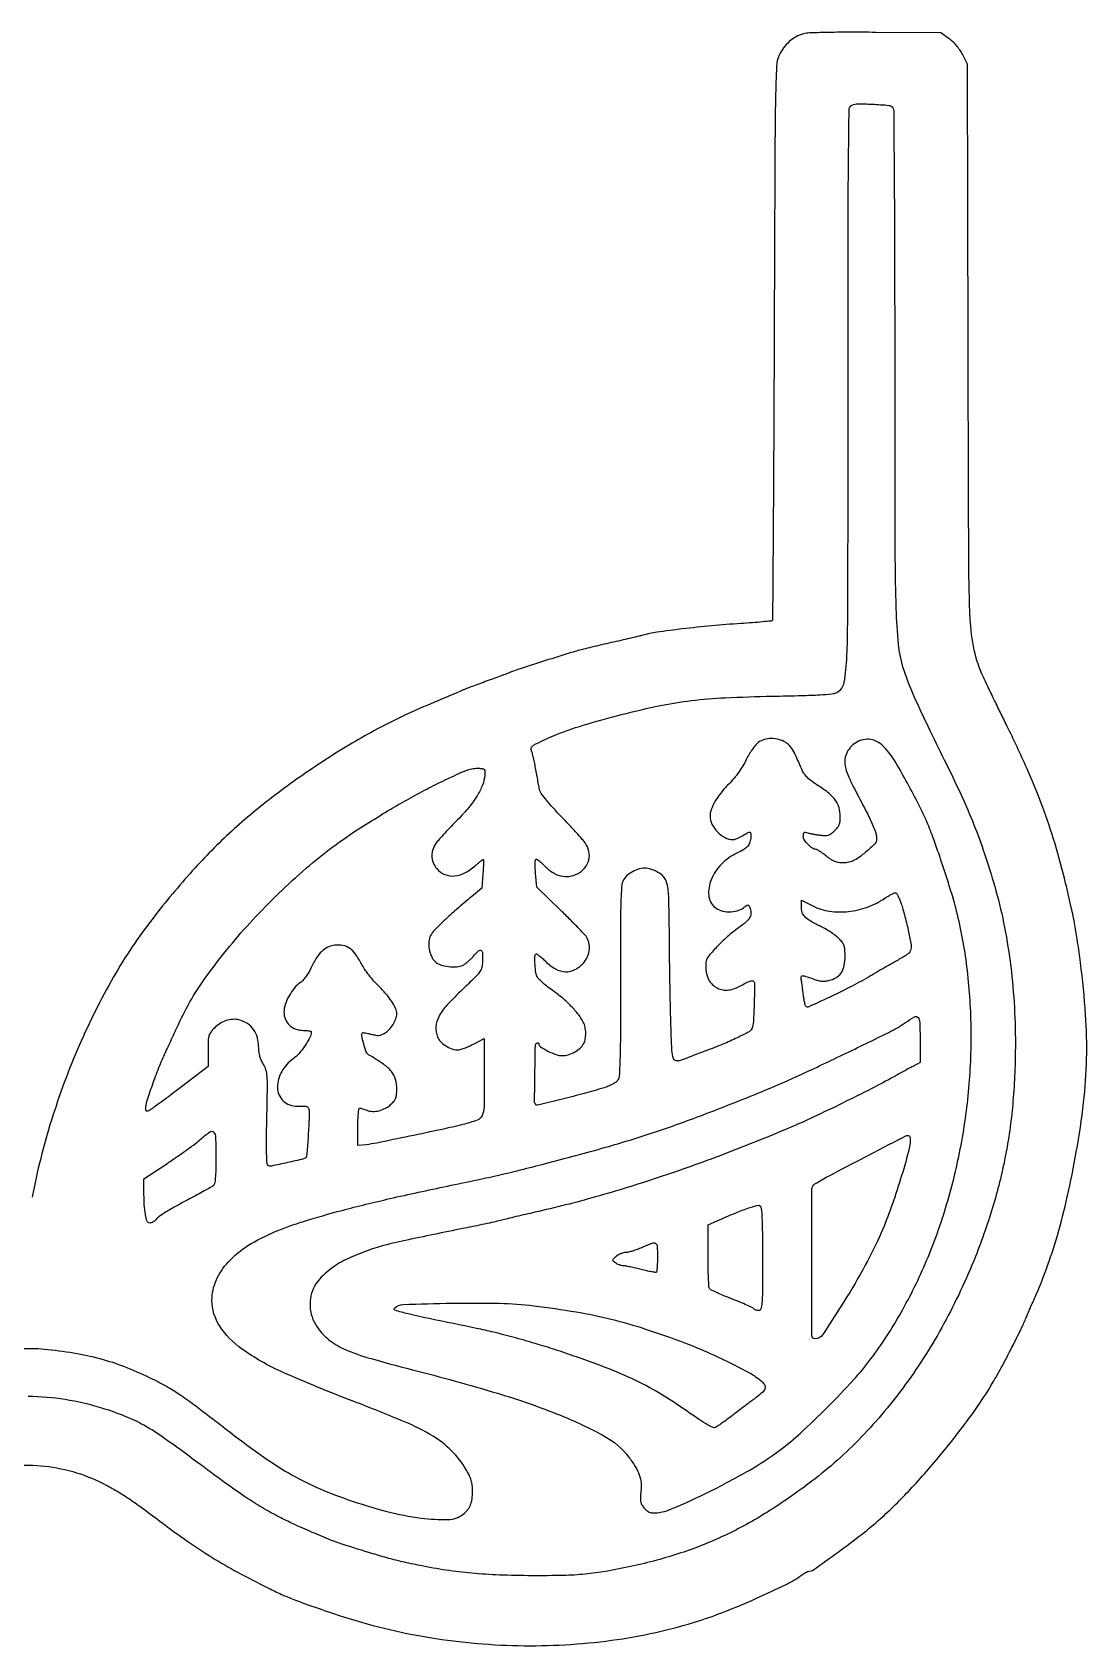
# Model space of a CAD drawing. Extents: x 39 to 1123, y 72 to 901.
# Drawn here: x 581 to 1123, y 72 to 901 of the extents above; entities that cross this region are included whole.
import ezdxf

# ---------------------------------------------------------------- set-up
doc = ezdxf.new("R2010")
doc.units = 0

msp = doc.modelspace()

# ---------------------------------------------------------------- linework, layer by layer
for points in [[(570.381811, 164.393362, -0.046646), (587.122642, 164.093233, -0.046996), (603.400789, 160.707431, -0.04815), (618.621086, 154.35794, -0.010678), (624.812861, 150.871687, -0.014279), (630.266309, 147.43199, -0.010589), (636.616004, 142.970898, -0.003146), (646.129902, 135.888608, 0.008746), (660.554339, 125.399838, 0.014597), (673.092816, 117.148538, 0.014562), (686.112776, 109.629384, 0.008652), (702.027117, 101.398882, 0.009319), (708.77995, 98.20861, 0.012646), (714.997615, 95.598675, 0.008892), (722.802655, 92.711062, 0.002292), (735.5, 88.333723, 0.039244), (782.064378, 76.495795, 0.037684), (830.547201, 71.867566, 0.038225), (878.464083, 74.581164, 0.043427), (923.340845, 84.606266, 0.017998), (936.811692, 89.410484, 0.009973), (952.901471, 96.184972, 0.009064), (967.83874, 103.154958, 0.041039), (976.094123, 108.067021, -0.010364), (977.180785, 108.80734, -0.013763), (978.200399, 109.432188, -0.011055), (979.067928, 109.906307, -0.120087), (979.452407, 110, 0.155382), (982.339843, 110.919511, 0.003141), (994.91718, 119.953361, 0.008212), (1007.208269, 129.211752, 0.016668), (1016.5, 136.964354, 0.023294), (1031.930371, 152.084782, 0.015055), (1048.40471, 170.9116, 0.015106), (1063.575718, 190.518311, 0.025173), (1074.979063, 208, 0.008838), (1079.181662, 215.513589, 0.004412), (1084.246854, 225.160765, 0.003893), (1088.922075, 234.43633, 0.019894), (1091.271608, 239.707472, -0.003992), (1092.055619, 241.628422, -0.00227), (1093.032977, 243.93993, -0.002267), (1094.038436, 246.259004, -0.003744), (1094.911186, 248.207472, 0.019123), (1101.79985, 264.948527, 0.017459), (1107.620622, 282.678769, 0.015717), (1112.693741, 302.475307, 0.010383), (1117.329169, 325.5, 0.015565), (1121.092819, 350.957626, 0.023359), (1122.639627, 373.359157, 0.02289), (1122.103224, 396.140217, 0.014159), (1119.492397, 422.797557, 0.004827), (1118.003622, 433.709453, 0.009935), (1116.586901, 442.211194, 0.009055), (1114.750013, 451.130759, 0.00336), (1111.854358, 463.614209, 0.014623), (1106.393987, 483.82333, 0.016004), (1099.905292, 503.071613, 0.015105), (1091.855438, 522.80325, 0.010636), (1081.671875, 544.5, -0.001221), (1078.329678, 551.285574, -0.001047), (1074.844225, 558.44375, -0.001055), (1071.705716, 564.95884, -0.003028), (1069.563614, 569.5, -0.055545), (1064.890039, 583.428847, -0.041661), (1062.79997, 599.48061, -0.010582), (1062.06712, 628.738142, -0.000393), (1061.726053, 739), (1061.390409, 884.5), (1058.775458, 889.558383, 0.030709), (1057.4095, 891.844831, 0.027197), (1055.721369, 894.045769, 0.027713), (1053.845527, 896.003311, 0.036286), (1051.917611, 897.558383), (1047.674714, 900.5), (1014.33656, 900.788329, 0.002345), (999.828587, 900.845773, 0.005021), (988.632359, 900.725166, 0.004164), (980.115345, 900.476902, 0.056451), (977.044672, 900.012029, 0.060093), (973.240841, 898.479155, 0.054981), (969.784335, 896.04804, 0.053384), (966.852115, 892.845167, 0.050346), (964.597796, 889.033035, 0.097309), (963.215101, 883.368679, 0.006942), (962.701457, 867.083514, 0.003348), (962.367641, 836.599902, 0.000187), (962, 741.83309, -0.000377), (961.766816, 687.08804, -0.000626), (961.477454, 640.905235, -0.000022), (961.16178, 599.159231, -0.196991), (960.923248, 598.589672, -0.17197), (960.393477, 598.337296, -0.001576), (955.985338, 597.891368, -0.005117), (950.876777, 597.443571, -0.003256), (944.923248, 597.022033, 0.00685), (929.885521, 595.84862, 0.006713), (914.784108, 594.257122, 0.00622), (901.665871, 592.530521, 0.032066), (894.5, 591.02252, -0.008891), (892.68398, 590.551563, -0.001203), (888.85625, 589.640949, -0.001387), (884.314393, 588.585266, -0.001168), (879.5, 587.492137, 0.001649), (874.502358, 586.352343, 0.001552), (869.409375, 585.156454, 0.001542), (864.901127, 584.068391, 0.005374), (862, 583.325597, 0.010119), (855.384222, 581.411472, 0.001763), (842.989462, 577.503868, 0.001127), (830.279822, 573.416096, 0.022977), (826.5, 571.996037, -0.011323), (825.226782, 571.483535, -0.001129), (822.15, 570.333222, -0.001421), (818.475661, 568.98082, -0.001128), (814.5, 567.540482, 0.001465), (810.52435, 566.097122, 0.001841), (806.85, 564.735589, 0.001469), (803.774944, 563.572914, 0.014562), (802.5, 563.043553, -0.004801), (801.152941, 562.453167, -0.000295), (797.121875, 560.735198, -0.000438), (792.316746, 558.695652, -0.000324), (787, 556.448513, 0.009496), (771.840034, 549.710781, 0.012145), (758.15873, 542.906773, 0.012358), (745.020043, 535.548786, 0.010463), (731.5, 527.144788, 0.017128), (705.168541, 508.689234, 0.024143), (683.135437, 490.36127, 0.02429), (663.071672, 470.083541, 0.017654), (642.713031, 445.726592, 0.035125), (622.396848, 415.4292, 0.027781), (604.70406, 380.156225, 0.026901), (590.467007, 341.820007, 0.027236), (580.496231, 302.33354, -0.047526)], [(575.596935, 224.57632, -0.032796), (588.547262, 224.069581, -0.017732), (603.716827, 221.929704, -0.024718), (617.077032, 218.871536, -0.025774), (629.62679, 214.629143, -0.022162), (642.338523, 208.924392, -0.01132), (650.571487, 204.54578, -0.021141), (656.992336, 200.576282, -0.013689), (664.642633, 195.07575, -0.002377), (678.755724, 184.224092, 0.009809), (697.780256, 170.040892, 0.023259), (712.604013, 160.444915, 0.027709), (726.570736, 153.304769, 0.021043), (742.575408, 147.002977, 0.019168), (762.949966, 140.818648, 0.031971), (780.537861, 137.391585, 0.037), (794.373802, 136.636, 0.159747), (802.045891, 139.317367, 0.060786), (804.285322, 141.508362, 0.068807), (805.823539, 144.089056, 0.062045), (806.708706, 147.212188, 0.038081), (807, 151.031335, 0.026083), (806.835902, 154.174849, 0.047868), (806.327002, 156.685679, 0.042751), (805.305598, 159.2349, 0.016799), (803.489162, 162.558828, 0.062739), (796.17385, 172.003219, 0.061201), (786.688157, 179.429071, 0.036444), (771.923592, 186.912062, 0.008007), (745.5, 197.472715, -0.0131), (709.269264, 212.382598, -0.051095), (688.256052, 224.377743, -0.09212), (676.986972, 236.086309, -0.146248), (673.009769, 249.311925, -0.104388), (675.14396, 259.507747, -0.082747), (681.32253, 268.948939, -0.06765), (691.514129, 277.379356, -0.040647), (705.5, 284.567655, -0.023448), (720.103287, 289.842449, -0.010301), (739.870607, 295.508118, -0.008649), (764.387814, 301.540044, -0.005032), (794, 307.971738, 0.001602), (809.508065, 311.228809, 0.003826), (820.994393, 313.771712, 0.004263), (831.675806, 316.318354, 0.002509), (844.401888, 319.535238, 0.00605), (875.379261, 327.932351, 0.011035), (900.417328, 335.64685, 0.010948), (925.2222, 344.500758, 0.005848), (955.5, 356.469214, 0.010559), (973.50321, 364.277939, 0.004354), (997.560655, 375.576566, 0.002967), (1020.936714, 386.975876, 0.035762), (1029.56399, 392.044026, -0.025707), (1034.185826, 394.885564, -0.356545), (1035.980842, 394.549358, -0.169605), (1036.871312, 392.216528, -0.007158), (1037, 383.227404), (1037, 371.454808), (1033.25, 369.483003, 0.002857), (1031.397463, 368.495358, 0.001103), (1028.839062, 367.105259, 0.001092), (1026.071906, 365.585958, 0.001349), (1023.5, 364.157474, -0.009328), (1012.233224, 358.132894, -0.004191), (997.224869, 350.622083, -0.004188), (982.107481, 343.37088, -0.00943), (970.5, 338.187183, -0.009244), (935.771894, 324.209044, -0.010907), (902.402434, 312.316312, -0.011484), (870.205036, 302.441723, -0.013145), (839, 294.529377, 0.001371), (834.193783, 293.430466, 0.001265), (829.2625, 292.275565, 0.001262), (824.873985, 291.224356, 0.004208), (822, 290.502601, -0.007557), (819.072109, 289.788125, -0.00208), (814.44375, 288.75278, -0.002101), (809.189058, 287.623373, -0.002193), (804, 286.554612, 0.001401), (774.036711, 280.432726, 0.013183), (761.246186, 277.428388, 0.026598), (752.251756, 274.544712, 0.016419), (742.001969, 270.256141, 0.034014), (737.515617, 267.822045, 0.027958), (733.082774, 264.650611, 0.028755), (729.217092, 261.160334, 0.048593), (726.468735, 257.774073, 0.07459), (724.226771, 252.959138, 0.068045), (723.402588, 247.542122, 0.067283), (724.061172, 242.045805, 0.069961), (726.154838, 237, 0.079593), (731.978945, 229.969999, 0.070543), (739.938884, 224.763587, 0.039291), (752.670081, 219.97383, 0.007944), (776, 213.632199, -0.010126), (819.809014, 201.518387, -0.023274), (852.092253, 190.223279, -0.029917), (874.91356, 179.397928, -0.104708), (887.179838, 168.824977, -0.024812), (890.612996, 163.818943, -0.052142), (892.650676, 159.571721, -0.062068), (893.556649, 155.504351, -0.052732), (893.511833, 151.101956, 0.014631), (893.236759, 147.921876, 0.058301), (893.352864, 145.971097, 0.079471), (893.892687, 144.418057, 0.043372), (895.000657, 142.726294, 0.04446), (895.982176, 141.684, 0.041421), (897.15483, 140.804028, 0.044117), (898.334424, 140.200684, 0.097706), (899.32258, 140.010824, 0.100044), (909.26323, 142.071429, 0.013385), (928.80344, 151.046943, 0.016559), (949.077866, 161.873425, 0.028868), (965, 172.334921, 0.02679), (975.530219, 181.071965, 0.009936), (989.412853, 194.427148, 0.00996), (1002.777456, 208.34926, 0.026149), (1011.617519, 219, 0.031685), (1027.263944, 243.03164, 0.028566), (1040.354891, 269.676963, 0.027696), (1050.682352, 298.489419, 0.025677), (1058.066384, 329, 0.026041), (1062.291589, 360.333898, 0.026115), (1063.231144, 391.907602, 0.026819), (1060.896739, 422.526713, 0.031777), (1055.324766, 451, 0.010719), (1052.532263, 460.776785, 0.0054), (1048.613469, 472.991339, 0.005382), (1044.476947, 484.988806, 0.012005), (1041.015049, 494, 0.019206), (1037.142503, 502.461567, 0.007731), (1031.236072, 513.722073, 0.007228), (1025.151835, 524.523236, 0.029676), (1020.992833, 530.778239, 0.050863), (1017.403962, 534.647991, 0.08802), (1013.664943, 536.918918, 0.102196), (1009.782603, 537.571526, 0.090346), (1005.771897, 536.685816, 0.075573), (1002.444024, 534.652756, 0.080557), (999.954474, 531.760805, 0.082679), (998.551768, 528.299356, 0.085662), (998.370582, 524.613857, 0.047794), (999.041376, 521.575661, 0.028514), (1000.380613, 518.121042, 0.012467), (1003.001796, 512.719259, 0.00145), (1009.201481, 500.799337, -0.009925), (1010.996365, 497.200663, -0.010347), (1012.621233, 493.582697, -0.010082), (1013.896305, 490.401954, -0.043941), (1014.443402, 488.450003, -0.037631), (1014.688468, 486.235578, -0.122276), (1014.385176, 484.801029, -0.087903), (1013.382987, 483.417955, -0.01397), (1010.902135, 481.150665, -0.011987), (1006.3353, 477.392694, -0.044577), (1003.213123, 475.367288, -0.066065), (1000.473622, 474.353488, -0.055281), (997.390731, 474.006589, -0.040621), (995.150735, 474.185256, -0.057106), (993.222787, 474.728971, -0.049043), (991.263398, 475.766483, -0.021667), (988.890731, 477.490294, 0.008588), (987.147193, 478.828055, 0.012021), (985.541373, 479.958165, 0.008439), (984.174511, 480.838773, 0.136837), (983.65437, 480.990294, -0.145193), (981.721439, 481.5879, -0.050086), (979.439464, 483.464822, -0.050079), (977.577956, 485.755878, -0.146599), (977, 487.684726, -0.028259), (977.078363, 489.07013, -0.197576), (977.398301, 489.651436, -0.217419), (978.013398, 489.808078, -0.034566), (979.25, 489.495063, 0.024813), (980.407215, 489.178021, 0.008494), (982.11196, 488.831021, 0.008419), (984.009247, 488.511231, 0.009629), (985.833267, 488.271116, 0.025293), (988.289989, 488.120931, 0.07986), (989.916267, 488.364891, 0.084088), (991.337782, 489.097853, 0.030043), (993.083267, 490.579775, 0.034586), (994.578163, 492.22464, 0.073012), (995.437014, 493.7151, 0.067929), (995.866178, 495.458659, 0.026635), (995.996262, 497.937091, 0.068461), (995.381392, 502.379723, 0.085435), (993.592226, 506.134315, 0.068145), (990.29328, 509.666776, 0.028377), (984.998756, 513.500797, -0.014207), (981.542302, 515.857491, -0.034076), (979.161699, 517.842221, -0.045089), (977.513413, 519.730681, -0.056248), (976.367221, 521.755493, 0.004854), (973.296737, 528.773355, 0.030335), (971.477848, 532.243442, 0.058667), (969.830153, 534.363667, 0.061434), (967.758311, 536.005906, 0.071936), (964.352811, 537.461421, 0.067544), (960.599111, 537.934597, 0.069249), (956.943298, 537.390426, 0.083376), (953.822575, 535.873662, 0.062407), (952.429918, 534.59326, 0.022699), (950.788438, 532.46652, 0.02151), (949.137503, 529.884703, 0.02036), (947.681802, 527.123662, -0.025679), (945.979721, 523.976872, -0.018836), (943.788536, 520.667468, -0.018379), (941.280382, 517.430824, -0.020362), (938.621767, 514.5, 0.024993), (934.560263, 509.938503, 0.037703), (931.54781, 505.55532, 0.04463), (929.657266, 501.51405, 0.085476), (929.0257, 498, 0.123443), (929.994722, 494.011796, 0.072078), (932.901264, 490.007792, 0.072449), (936.803287, 487.014647, 0.128646), (940.70034, 486.003738, 0.071717), (941.610775, 486.136931, 0.02176), (942.933137, 486.59278, 0.021303), (944.38855, 487.239377, 0.021714), (945.77417, 488.003738, -0.007007), (948.581751, 489.662003, -0.176116), (949.448744, 489.811575, -0.341045), (949.899331, 489.313746, -0.022464), (949.968197, 487.25, -0.074755), (949.558289, 484.722786, -0.101365), (948.428294, 482.712401, -0.076847), (946.333545, 480.936189, -0.027631), (942.882926, 479.074993, 0.089672), (934.874419, 473.378524, 0.096583), (929.615319, 465.370527, 0.119388), (928.38967, 457.308543, 0.195862), (931.49393, 451.251563, 0.107822), (934.633375, 449.554567, 0.065871), (938.815687, 448.925953, 0.065729), (943.02907, 449.406807, 0.105796), (946.261565, 450.991107, -0.013142), (947.728878, 452.084119, -0.120916), (948.46249, 452.371438, -0.264724), (948.964742, 452.167943, -0.075609), (949.396424, 451.40932, -0.075398), (950.036215, 448.492078, -0.138608), (949.533067, 446.132346, -0.093689), (947.663715, 443.784263, -0.02277), (943.75, 440.708613, 0.025102), (937.857677, 436.033442, 0.023588), (932.334135, 430.697916, 0.020254), (927.971062, 425.673256, 0.157958), (926.889309, 422.809861, 0.044343), (927.088082, 417.934009, 0.083641), (928.234427, 414.178569, 0.097737), (930.390446, 411.389149, 0.080712), (933.58629, 409.399499, 0.077601), (936.388279, 408.711169, 0.070089), (939.370746, 408.872235, 0.05637), (942.725625, 409.934038, 0.028484), (946.672313, 411.969166, -0.025582), (948.083479, 412.707232, -0.033377), (949.444725, 413.22585, -0.035312), (950.590388, 413.490096, -0.179301), (951.221778, 413.362934, -0.264333), (951.957099, 412.018146, -0.003408), (951.724432, 402.026515, -0.007393), (951.300954, 392.598018, -0.076835), (950.482734, 388.815601, -0.181404), (949.090315, 387.244931, -0.009766), (943.055868, 384.202039, -0.014307), (935.580368, 380.873535, -0.010073), (927, 377.544105, 0.002785), (923.887331, 376.38821, 0.002653), (920.73681, 375.179112, 0.00263), (917.964282, 374.081334, 0.009424), (916.210416, 373.3375, -0.079576), (912.255493, 372.280541, -0.339235), (910.304981, 373.481178, -0.080268), (909.446253, 377.616966, -0.003449), (908.885448, 392.511484, -0.002342), (908.639907, 401.934869, -0.001155), (908.411633, 413.913273, -0.001146), (908.231944, 426.346798, -0.001674), (908.135448, 437.29966, 0.005438), (907.813585, 456.999131, 0.067757), (906.607303, 464.356068, 0.171631), (903.6741, 468.314025, 0.078605), (897.770779, 471.06574, 0.1034), (894.59537, 471.298699, 0.061495), (890.911849, 470.335858, 0.060062), (887.466292, 468.460307, 0.083583), (884.987105, 465.98189, 0.123409), (883.784666, 462.910911, 0.022391), (883.274192, 456.763542, 0.008868), (883.040978, 445.298933, 0.000651), (883, 413.818136, -0.000877), (882.951083, 385.940502, -0.006559), (882.731141, 372.71365, -0.00877), (882.356116, 364.788249, -0.137402), (881.465827, 362.254674, -0.091271), (880.405961, 361.210905, -0.031675), (878.550143, 360.117613, -0.027359), (876.11979, 359.048726, -0.017877), (873.215827, 358.073822, -0.006702), (862.983265, 355.189594, -0.005116), (851.712745, 352.29849, -0.000904), (840.428659, 349.54827, -0.261384), (839.533352, 349.799982, -0.200956), (838.843826, 351.483324, -0.001715), (839.005331, 365.78808, -0.00147), (839.259942, 380.20419, -0.254443), (840, 381.5, -0.078409), (840.382303, 381.66032, -0.156273), (840.70625, 381.637783, -0.185219), (840.921041, 381.439369, -0.115186), (841, 381.101171, 0.257414), (841.841258, 379.575391, 0.023964), (845.718141, 377.380787, 0.029942), (849.959098, 375.551051, 0.087358), (853.087858, 375.003738, 0.075488), (856.186525, 375.477714, 0.052104), (859.45187, 376.883707, 0.052919), (862.287353, 378.892786, 0.089543), (864.089883, 381.167947, 0.080966), (864.912522, 383.571066, 0.046945), (865.139987, 386.622042, 0.046462), (864.791134, 389.71647, 0.070511), (863.874628, 392.259511, 0.044477), (861.360548, 396.133964, 0.025555), (857.705538, 400.338559, 0.02409), (853.306507, 404.485766, 0.023885), (848.51679, 408.203164, -0.01159), (845.741509, 410.24983, -0.013498), (843.204701, 412.324859, -0.012531), (841.161177, 414.182016, -0.075293), (840.285701, 415.315245, -0.090487), (839.500804, 417.629424, -0.021302), (839.075268, 421.709736, -0.016517), (838.959695, 425.794442, -0.19768), (839.554729, 427.221396, -0.358551), (839.957022, 427.260482, -0.014736), (841.224038, 426.353728, -0.019853), (842.751179, 425.092474, -0.01206), (844.4585, 423.488653, 0.066583), (849.629418, 419.595923, 0.117295), (854.743367, 418.131996, 0.130845), (859.579361, 419.187697, 0.094056), (863.958088, 422.605046, 0.06703), (865.909501, 425.540612, 0.074632), (866.926348, 428.783814, 0.076427), (866.933945, 432.116737, 0.075336), (865.942043, 435.315741, 0.073489), (865.02711, 436.659522, 0.004054), (861.539927, 440.383374, 0.006206), (857.285017, 444.744174, 0.004493), (852.441759, 449.5), (839.999434, 461.5), (839.356117, 468.75, -0.010342), (839.153546, 471.732394, -0.022581), (839.149006, 474.023229, -0.021964), (839.292778, 475.66983, -0.37634), (839.669309, 476, -0.151134), (840.199188, 475.83609, -0.017682), (841.207614, 475.092525, -0.019923), (842.368221, 474.09382, -0.015062), (843.562909, 472.910724, 0.055224), (847.820854, 469.322041, 0.085649), (852.20018, 467.37111, 0.09564), (856.616874, 467.11681, 0.086229), (860.988956, 468.494289, 0.098501), (864.701263, 471.457307, 0.116714), (866.723167, 475.453197, 0.115879), (866.74715, 479.95432, 0.096097), (864.801858, 484.34563, 0.027917), (863.386551, 486.152642, 0.003949), (860.24174, 489.679843, 0.004491), (856.446124, 493.795, 0.00381), (852.364804, 498.075114, -0.008164), (848.403497, 502.302467, -0.011061), (844.974373, 506.256099, -0.008201), (842.256984, 509.644424, -0.110362), (841.583938, 511.075114, -0.006629), (841.286746, 512.492901, -0.001094), (840.755596, 515.23723, -0.001202), (840.145584, 518.468474, -0.001062), (839.525092, 521.838859, 0.004626), (838.899689, 525.104975, 0.006428), (838.274931, 528.017571, 0.004132), (837.700288, 530.445318, 0.078382), (837.399331, 531.162887, -0.43092), (838.282616, 534.480911, -0.026563), (848.548348, 539.361061, -0.024466), (863.82343, 544.794099, -0.011094), (884.282154, 550.469812, -0.011537), (903.472758, 554.869293, -0.020647), (919.438997, 557.462237, -0.018271), (936.822869, 558.911378, -0.007061), (961, 559.697621, 0.002034), (976.203839, 560.039069, 0.008058), (985.542346, 560.437471, 0.0096), (991.733919, 560.921086, 0.093447), (994.246568, 561.653147, 0.237044), (998.002235, 566.74567, 0.033184), (999.396402, 580.154285, 0.009001), (999.932174, 607.972646, 0.000314), (1000, 715.999679, -0.000265), (1000.044404, 799.738714, -0.00228), (1000.254697, 837.157617, -0.000992), (1000.544811, 861.007377, -0.219403), (1001.496377, 862.996993, -0.172847), (1004.404977, 864.060077, -0.01415), (1012.622952, 863.894082, -0.012447), (1020.884996, 863.286662, -0.231101), (1023.051533, 861.950858, -0.140053), (1023.457185, 860.570172, -0.000113), (1023.719045, 824.404888, -0.001152), (1023.917369, 782.297202, -0.000572), (1023.984687, 728.912871, 0.00048), (1024.082462, 638.060753, 0.006473), (1024.580533, 604.817282, 0.017809), (1025.750586, 586.428182, 0.052095), (1028.312033, 574, 0.019571), (1031.114263, 566.238741, 0.00935), (1035.287184, 556.486673, 0.006995), (1041.161341, 543.911952, 0.002865), (1049.471728, 527, -0.00769), (1058.107498, 508.988836, -0.013131), (1064.686534, 493.661236, -0.014008), (1070.157265, 478.72847, -0.010483), (1075.37221, 462, -0.020189), (1079.971257, 443.275961, -0.017502), (1083.302423, 423.329785, -0.016904), (1085.325185, 402.471406, -0.015718), (1086, 381.010836, -0.020667), (1084.788895, 351.722562, -0.025799), (1081.146208, 324.750583, -0.026146), (1074.798326, 298.596807, -0.022256), (1065.463361, 271.772318, -0.029768), (1049.27859, 237.296678, -0.032763), (1029.563819, 206.124333, -0.034079), (1006.766626, 178.924666, -0.038732), (981.377463, 156.309819, -0.022052), (958.573814, 140.502341, -0.030208), (936.682007, 128.495747, -0.03113), (914.040686, 119.478343, -0.025813), (889, 112.67842, -0.00951), (875.45959, 110.010714, -0.020214), (864.879232, 108.572708, -0.018363), (853.604212, 107.918678, -0.006574), (837.5, 107.788662, -0.008113), (820.746421, 108.14558, -0.013218), (806.555253, 109.054508, -0.014503), (793.435934, 110.628453, -0.013158), (779.994144, 113.001193, -0.005113), (770.837586, 114.964918, -0.011413), (763.926978, 116.68768, -0.007758), (755.668078, 119.086299, -0.001316), (740, 123.946743, -0.021003), (734.1252, 126.060851, -0.00504), (724.571151, 130.072246, -0.005445), (714.767086, 134.432651, -0.012057), (707.410648, 138.017912, -0.014698), (698.853429, 142.770762, -0.01313), (690.256137, 148.192585, -0.00973), (679.910797, 155.397976, -0.003524), (665.5, 166.013016, 0.00606), (648.597684, 178.331578, 0.025326), (637.980966, 185.092277, 0.034722), (628.452667, 189.659521, 0.019549), (616.349301, 193.920091, 0.035916), (597.56115, 198.271181, 0.036704), (578.480428, 199.846977, 0.036734)]]:
    msp.add_lwpolyline(points, format="xyb")
for points in [[(813.225924, 519, -0.075547), (812.073875, 514.056455, -0.042481), (809.305621, 508.53409, -0.035566), (805.021653, 502.542052, -0.022376), (799.237848, 496.163441, 0.004058), (795.890213, 492.732853, 0.00432), (792.668565, 489.318758, 0.004115), (789.946881, 486.335227, 0.019928), (788.484869, 484.56905, 0.073527), (786.631064, 481.214167, 0.091158), (786.006701, 477.707633, 0.093228), (786.673337, 474.269558, 0.080691), (788.560281, 471.11073, 0.121016), (792.69188, 468.095598, 0.122879), (797.725934, 467.360305, 0.100547), (803.317941, 469.089595, 0.060025), (809.004814, 473.151578, -0.008784), (810.26265, 474.260537, -0.014544), (811.366656, 475.145886, -0.008198), (812.294271, 475.82285, -0.375425), (812.511739, 475.800098, -0.195804), (812.613556, 475.530868, -0.002), (812.553215, 473.462168, -0.006076), (812.444222, 471.058451, -0.003862), (812.261705, 468.262602), (811.733068, 461.025203), (806.420365, 456.651495, 0.006738), (798.729764, 450.144336, 0.010357), (792.269093, 444.287379, 0.00947), (787.279296, 439.389735, 0.07467), (785.382702, 436.770476, 0.099955), (784.481716, 433.618281, 0.062252), (784.655945, 429.765035, 0.062355), (785.771532, 426.08151, 0.101537), (787.66549, 423.434209, 0.103164), (790.519613, 421.716341, 0.051861), (794.630378, 420.742647, 0.051785), (798.868597, 420.634673, 0.100143), (802.116688, 421.560342, 0.038201), (803.312342, 422.299362, 0.018185), (804.735177, 423.418168, 0.017907), (806.144852, 424.701507, 0.024245), (807.316324, 425.964083, -0.024887), (810.043746, 428.896058, -0.366472), (811.346693, 428.986387, -0.234425), (812.093421, 427.541249, -0.014062), (812.034315, 422.5, -0.071614), (811.555536, 419.910524, -0.080907), (810.372659, 417.678224, -0.037399), (807.864464, 414.838579, -0.004628), (801.895514, 409.128014, 0.017845), (793.793134, 400.955467, 0.065381), (789.596945, 395.012909, 0.106722), (788.162684, 389.862835, 0.105967), (788.975074, 384.565559, 0.106368), (790.449676, 382.291396, 0.052735), (793.140085, 380.123656, 0.05225), (796.28318, 378.533207, 0.090907), (799.148454, 378.003738, 0.068151), (800.531282, 378.191111, 0.017969), (802.664379, 378.866657, 0.017898), (805.059582, 379.818976, 0.01751), (807.398454, 380.946584), (813, 383.893168), (813, 363.969637, -0.004523), (812.86077, 348.578717, -0.101943), (811.890907, 344.267454, -0.201663), (809.303991, 341.865469, -0.026671), (802, 339.629832, -0.007423), (791.296422, 337.136589, -0.00212), (774.619618, 333.586069, -0.001284), (757.710996, 330.106353, -0.023168), (752.25, 329.258278), (748, 328.798613), (748, 338.399306, -0.009113), (748.067169, 342.084132, -0.015156), (748.274345, 345.182696, -0.008892), (748.561663, 347.673254, -0.375877), (748.9349, 348, -0.057774), (749.457503, 347.939412, -0.01103), (750.384919, 347.699739, -0.011628), (751.460445, 347.369147, -0.010464), (752.558296, 346.977836, 0.084467), (755.590696, 346.379579, 0.066453), (758.92555, 346.735947, 0.063608), (762.190503, 347.988097, 0.064615), (765.016745, 350.015642, 0.033876), (766.585038, 351.693325, 0.078144), (767.452403, 353.180443, 0.070103), (767.873379, 354.961793, 0.023219), (767.996262, 357.65121, 0.065987), (767.307547, 362.816475, 0.104626), (765.282375, 366.775515, 0.070793), (761.207715, 370.55719, 0.0175), (753.520541, 375.503704, -0.173718), (752.340953, 376.932882, -0.018698), (751.017336, 381.084661, -0.016339), (749.98289, 385.338411, -0.25302), (750.398272, 386.731605, -0.228153), (750.722911, 386.845264, -0.010976), (751.891459, 386.687962, -0.016096), (753.311515, 386.417873, -0.010723), (754.919979, 386.021547, 0.021762), (757.229452, 385.506276, 0.066633), (758.828733, 385.437575, 0.076177), (760.268828, 385.793346, 0.034841), (762.004763, 386.661885, 0.076312), (764.144268, 388.412972, 0.045682), (766.114007, 391.051514, 0.046103), (767.537683, 393.940754, 0.091678), (768, 396.440967, 0.108508), (767.391617, 399.211354, 0.036464), (765.37644, 402.854641, 0.032685), (762.379131, 406.851246, 0.025294), (758.631188, 410.799296, -0.022713), (756.266332, 413.26481, -0.014859), (753.760344, 416.304673, -0.014955), (751.490488, 419.419131, -0.027557), (749.866314, 422.099442, 0.032112), (746.733015, 427.165594, 0.085179), (743.724696, 430.158032, 0.108137), (740.35496, 431.572281, 0.073675), (736.186701, 431.717576, 0.078557), (732.48438, 430.696786, 0.086617), (729.41572, 428.603583, 0.064618), (726.608684, 425.062733, 0.024767), (723.636028, 419.512705, -0.025581), (722.506178, 417.411468, -0.023066), (721.130855, 415.360185, -0.023742), (719.725468, 413.637228, -0.064853), (718.535014, 412.614899, 0.075378), (715.449345, 409.850636, 0.044726), (712.653387, 405.767487, 0.044962), (710.653818, 401.303885, 0.083016), (710, 397.393113, 0.097114), (710.734309, 393.648097, 0.108739), (712.818288, 390.627093, 0.104482), (716.054967, 388.677711, 0.083666), (720.076725, 388, -0.019514), (721.58052, 387.941289, -0.031573), (722.847538, 387.761226, -0.033231), (723.775566, 387.503655, -0.318571), (724, 387.187153, -0.119159), (723.315066, 384.353934, -0.028611), (720.845983, 380.155371, -0.030316), (717.753693, 376.082831, -0.062468), (714.793493, 373.401642, 0.054873), (711.442954, 370.457987, 0.058271), (708.889623, 366.910816, 0.059383), (707.260197, 362.934027, 0.061083), (706.631505, 358.723793, 0.111033), (707.365008, 355.008975, 0.09912), (709.633039, 351.789359, 0.097671), (712.999042, 349.656576, 0.104272), (716.843782, 349.027195, -0.026906), (721.189862, 348.991264, -0.277985), (722.603986, 348.014762, -0.116776), (723.042453, 345.755275, -0.00367), (722.587128, 336.309051, -0.002838), (722.286133, 331.395354, -0.004356), (721.96425, 327.143998, -0.001566), (721.644158, 323.491511, -0.116277), (721.456862, 322.930202, -0.197976), (720.086943, 321.939065, -0.004247), (711.84259, 320.035367, -0.004348), (703.580787, 318.276665, -0.190925), (701.867647, 318.581799, -0.24577), (701.299157, 319.540514, -0.006679), (701.09847, 324.569093, -0.009243), (701.040503, 331.775411, -0.002543), (701.216615, 343.115827, 0.001479), (701.491836, 358.701107, 0.020239), (701.345847, 364.36433, 0.057108), (700.732768, 367.727025, 0.064288), (699.385152, 370.721938, -0.035022), (698.410585, 372.588382, -0.031774), (697.669447, 374.633525, -0.032024), (697.198551, 376.738161, -0.037218), (697.03121, 378.782119, 0.05902), (696.351883, 384.18007, 0.092116), (694.417805, 388.433011, 0.099838), (691.222685, 391.477482, 0.080408), (686.84768, 393.336348, 0.070793), (683.609084, 393.661128, 0.067718), (680.356325, 393.08054, 0.064342), (677.235142, 391.609746, 0.054184), (674.385417, 389.31875, 0.029298), (672.366449, 387.048223, 0.096756), (671.454396, 385.276173, 0.062996), (671.080893, 382.910467, 0.007691), (671, 377.651838), (671, 369.370343), (657.30484, 358.935172, -0.002026), (651.89116, 354.844735, -0.002729), (646.955586, 351.188763, -0.001864), (642.788454, 348.160891, -0.02927), (641.30484, 347.218063, -0.014931), (639.957453, 346.520487, -0.179302), (639.384627, 346.467039, -0.297323), (639.078759, 346.808136, -0.038269), (639, 347.835638, -0.077204), (639.551557, 351.386419, -0.007122), (642.381208, 359.855683, -0.009987), (645.74521, 368.884147, -0.014932), (649.073909, 376.616742, 0.000455), (650.843672, 380.420749, 0.000368), (652.736178, 384.506168, 0.000372), (654.476295, 388.27725, 0.000963), (655.723863, 391, -0.051417), (670.816764, 416.731647, -0.028562), (694.005343, 444.809032, -0.027889), (721.410069, 471.255186, -0.035795), (749.5, 492.181399, -0.005565), (760.71152, 499.172809, -0.007201), (771.158392, 505.322688, -0.007776), (781.028566, 510.741777, -0.009285), (790.5, 515.528923, -0.002921), (799.833536, 519.963734, -0.023851), (804.199741, 521.758654, -0.050689), (807.276278, 522.514954, -0.047995), (810.5, 522.656372, -0.030501), (812.252136, 522.457427, -0.191314), (813.004496, 521.99397, -0.160941), (813.305218, 521.09101, -0.020125)], [(1027.336449, 452.93367, -0.012093), (1028.177284, 450.232115, -0.004761), (1029.20932, 446.474324, -0.004709), (1030.248291, 442.389909, -0.005865), (1031.133338, 438.574667, -0.014427), (1032.39841, 431.901934, -0.13854), (1032.064695, 429.058113, -0.151408), (1030.29567, 426.926344, -0.018247), (1025, 423.744034, 0.003286), (1022.61546, 422.406521, 0.000892), (1018.860939, 420.259142, 0.000902), (1014.60935, 417.80718, 0.000937), (1010.420218, 415.370658, -0.013047), (1000.933415, 410.156119, -0.009862), (990.264267, 404.912973, -0.00301), (979.786837, 400.094784, -0.312189), (978.30125, 400.365417, -0.138683), (978.007623, 400.890611, -0.008239), (977.610702, 402.684946, -0.011893), (977.219113, 404.868634, -0.00846), (976.880182, 407.331953, 0.001979), (976.566825, 409.850792, 0.002415), (976.252911, 412.205063, 0.002023), (975.971382, 414.182356, 0.017038), (975.810599, 415.068203, -0.220386), (975.979358, 415.822103, -0.2657), (976.638917, 416.098897, -0.04898), (978.321032, 415.722849, -0.00359), (982.813212, 414.20921, 0.022391), (985.200051, 413.50368, 0.051403), (987.053679, 413.242619, 0.054355), (988.85739, 413.371625, 0.02778), (991.067255, 413.902004, 0.074725), (994.46586, 415.503115, 0.109337), (996.744357, 417.883431, 0.092953), (998.034724, 421.307806, 0.042371), (998.467602, 426.088558, 0.016958), (998.373972, 429.395861, 0.064689), (997.982191, 431.417595, 0.077918), (997.127279, 433.075357, 0.031901), (995.5, 435.025339, 0.04193), (993.871654, 436.476058, 0.01496), (991.325, 438.27134, 0.014723), (988.399994, 440.083584, 0.016848), (985.5, 441.63618, -0.015543), (980.348804, 444.376756, -0.073379), (977.725163, 446.440523, -0.117558), (976.438786, 448.667869, -0.072551), (976, 451.675931), (976, 454.969603), (981.873705, 451.984802, 0.080414), (990.459312, 449.23767, 0.064315), (1000.182551, 449.035982, 0.061418), (1010.074515, 451.356253, 0.060657), (1019.151785, 456.01576, -0.014273), (1020.890178, 457.122339, -0.019627), (1022.516462, 458.008818, -0.016667), (1023.888781, 458.632372, -0.172133), (1024.5, 458.664328, -0.19184), (1024.981917, 458.284276, -0.016088), (1025.745707, 456.85844, -0.019587), (1026.560164, 455.036795, -0.013838)], [(675, 322.622445, -0.005211), (674.93451, 316.338941, -0.016488), (674.708167, 312.137319, -0.018763), (674.35084, 309.27773, -0.187103), (673.75, 308.256393, -0.037885), (672.857289, 307.654306, -0.002105), (669.929688, 306.003531, -0.003241), (666.421601, 304.074581, -0.002366), (662.5, 301.975177, 0.003796), (654.563162, 297.696992, 0.012658), (649.447651, 294.718339, 0.018332), (646.046951, 292.445013, 0.063121), (644.112875, 290.636006, -0.054943), (643.465035, 290.009955, -0.043125), (642.643339, 289.480577, -0.044427), (641.78149, 289.118903, -0.077287), (641.016846, 289, -0.312265), (639.702432, 289.909585, -0.045224), (638.786092, 293.224081, -0.032339), (638.194934, 298.356025, -0.012152), (638.008692, 305.593118), (638, 311.686236), (650.25, 319.798859, 0.005159), (655.269918, 323.198347, 0.005144), (660.223437, 326.703875, 0.005045), (664.487438, 329.853771, 0.020131), (667, 331.913103, -0.024511), (671.900531, 335.858435, -0.390375), (673.845383, 335.632718, -0.172549), (674.857466, 333.016802, -0.006856)], [(1032, 332.565376, -0.06623), (1031.093552, 325.752167, -0.008628), (1027.011, 311.649667, -0.010831), (1022.02072, 296.62649, -0.0171), (1017.027798, 284, -0.022368), (1008.842796, 267.290548, -0.014748), (998.029751, 248.823452, -0.006996), (986.950695, 231.659659, -0.250981), (982.919274, 229.5, -0.413489), (981.340738, 231.074634, -0.000872), (981.313129, 268.847067, -0.001015), (981.427464, 306.417001, -0.260914), (983, 309.192238, -0.015258), (989.985252, 313.13914, -0.001233), (1008.682051, 322.904616, -0.000218), (1029.379801, 333.638914, -0.116581), (1030.75, 333.982784, -0.114478), (1031.226781, 333.879071, -0.10183), (1031.632812, 333.573522, -0.095101), (1031.905217, 333.111877, -0.086076)], [(956, 270.377555, -0.001152), (955.96119, 253.52685, -0.017213), (955.731604, 247.647448, -0.056783), (955.201058, 244.841858, -0.328743), (954.059017, 244, -0.04387), (953.273775, 244.06903, -0.044889), (952.518877, 244.273967, -0.049), (951.900629, 244.574696, -0.117176), (951.541623, 244.932652, 0.145733), (950.978935, 245.43398, 0.004061), (947.98595, 246.807505, 0.008005), (944.395737, 248.351354, 0.005374), (940.246633, 250.005448, -0.006709), (936.085578, 251.677194, -0.009686), (932.456702, 253.275228, -0.005873), (929.471082, 254.702498, -0.137517), (928.77934, 255.322796, -0.127929), (928.478866, 256.254388, -0.003129), (928.246062, 260.791198, -0.006595), (928.07544, 266.151154, -0.004416), (928.015313, 272.285537), (928, 288.071075), (932.75, 290.171478, -0.005523), (941.951858, 294.119514, -0.01575), (948.467242, 296.592397, -0.014877), (953.167431, 298.054061, -0.238891), (954.75, 297.737795, -0.209731), (955.403638, 296.515559, -0.007992), (955.728839, 291.246235, -0.009208), (955.942523, 283.403679, -0.002206)], [(902, 271.666667, -0.007036), (901.959889, 268.816485, -0.010473), (901.837482, 266.324982, -0.005868), (901.667379, 264.249399, -0.174719), (901.446747, 263.78008, -0.235163), (900.97977, 263.623531, -0.00744), (898.941967, 263.938495, -0.013002), (896.494909, 264.419852, -0.008479), (893.696747, 265.096276, 0.006136), (890.790437, 265.813275, 0.007132), (888.009251, 266.421608, 0.006418), (885.64534, 266.871926, 0.041795), (884.44113, 266.982862, -0.05718), (883.512151, 267.097291, -0.031478), (882.416846, 267.435787, -0.030953), (881.335096, 267.924786, -0.042945), (880.44113, 268.500666, -0.023449), (879.278366, 269.490039, -0.238957), (879.067843, 270.067156, -0.176785), (879.380345, 270.683449, -0.012218), (880.860784, 272.000666, -0.045883), (881.957998, 272.769141, -0.033009), (883.303357, 273.424493, -0.033558), (884.678827, 273.880624, -0.059545), (885.860784, 274.04016, 0.054553), (887.235494, 274.211802, 0.015071), (889.340355, 274.779304, 0.015035), (891.700686, 275.570829, 0.015209), (894, 276.5, -0.011267), (899.333025, 278.704177, -0.232264), (901.014783, 278.557422, -0.248935), (901.859086, 277.146886, -0.012854)], [(838.5, 246.489241, -0.011113), (860.22043, 243.334956, -0.01882), (878.218033, 239.61023, -0.018849), (895.865155, 234.547069, -0.011191), (916.5, 227.259783, -0.014194), (927.338161, 222.801536, -0.010413), (939.102329, 217.270927, -0.009207), (949.594576, 211.82585, -0.050112), (954.882375, 208.229532, -0.05711), (957.044635, 205.95138, -0.234718), (957.382995, 204.134487, -0.144), (956.13947, 202.1642, -0.018869), (952.258657, 199, 0.000094), (949.988226, 197.286575, 0.000039), (946.908196, 194.960884, 0.000038), (943.602045, 192.463654, 0.000049), (940.559522, 190.164713, -0.002794), (937.739933, 188.058439, -0.003527), (935.106931, 186.142926, -0.002807), (932.879393, 184.565147, -0.028201), (931.91088, 183.96563, -0.234303), (930.584321, 183.915742, -0.023958), (927.700084, 185.38309, -0.018622), (923.4795, 188.004368, -0.004871), (916.91088, 192.524767, 0.018669), (902.714567, 201.727816, 0.025148), (889.187005, 208.90057, 0.020718), (873.126939, 215.611737, 0.008149), (850.5, 223.567282, 0.008505), (840.663258, 226.661835, 0.005458), (829.150629, 229.933273, 0.005481), (817.889504, 232.868579, 0.011005), (808.927601, 234.891591, -0.001255), (785.308039, 239.741378, -0.00873), (773.80369, 242.343998, -0.01068), (767.069371, 244.144866, -0.570417), (766.798737, 245.198737, -0.19014), (771.319938, 247.161664, -0.003953), (796.313529, 247.80922, -0.00991), (820.771254, 247.764629, -0.025092)]]:
    msp.add_lwpolyline(points, format="xyb", close=True)

doc.saveas('drawing.dxf')
